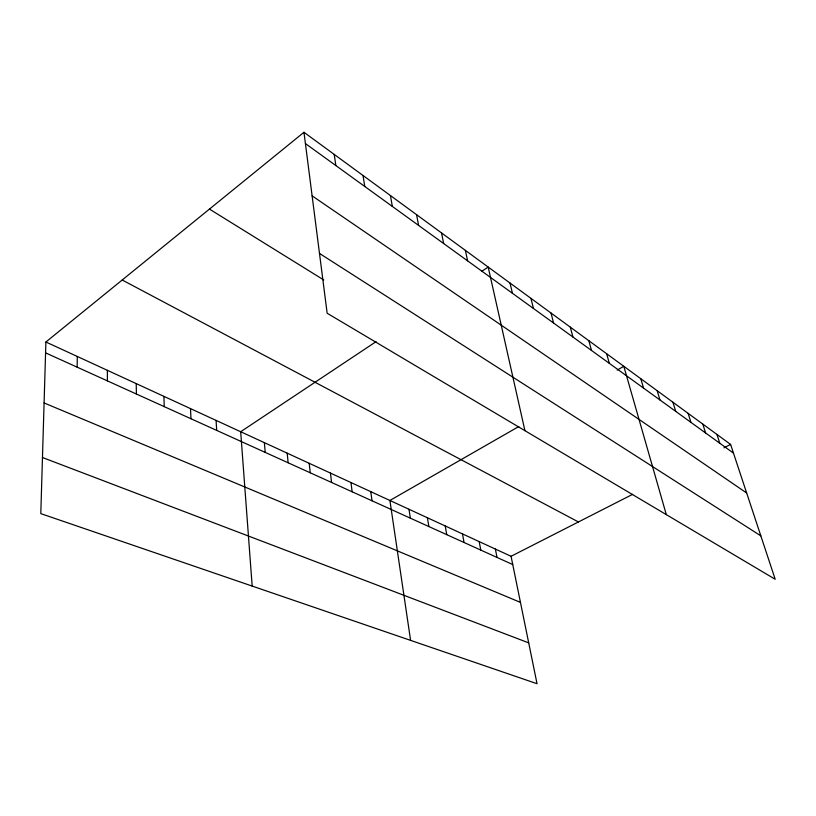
<?xml version="1.0" encoding="UTF-8"?>
<svg xmlns="http://www.w3.org/2000/svg" width="816" height="816" viewBox="0 0 816 816"><rect width="100%" height="100%" fill="white"/><g stroke="black" fill="none" stroke-linecap="round" stroke-linejoin="round"><path stroke-width="1.22" d="M77.153 367.169L77.285 356.459M45.9 342.006L40.8 513.621L537.03 683.716L511.061 556.288L45.9 342.006L303.97 132.284L730.595 444.424L775.2 579.278L327.155 313.242L303.97 132.284M376.084 341.649L240.679 431.735L252.175 586.072M481.817 271.289L488.182 267.067L524.923 430.675M518.803 426.533L389.905 500.473L410.591 640.376M617.202 370.076L623.801 366.292L666.305 514.621M511.061 556.288L632.665 494.323M723.965 447.811L730.595 444.424M42.463 457.511L528.707 642.875M44.084 402.941L520.455 602.402M45.574 352.859L512.754 564.57M122.196 280L578.432 521.954M209.447 209.09L323.758 279.959M319.495 253.419L760.838 535.857M312.12 195.85L746.66 493.007M305.419 143.555L733.472 453.135M716.927 434.428L719.794 443.251M702.78 424.075L705.636 433M688.123 413.355L690.958 422.392M672.925 402.237L675.74 411.386M657.166 390.701L659.95 399.962M640.805 378.726L643.559 388.11M606.655 353.746L609.338 363.365M588.846 340.721L591.488 350.452M570.323 327.165L572.914 337.018M551.045 313.058L553.574 323.034M530.961 298.36L533.429 308.458M510.02 283.05L512.428 293.27M465.365 250.369L467.609 260.855M441.517 232.927L443.659 243.535M495.373 549.056L497.026 557.44M479.186 541.6L480.797 550.086M416.568 214.669L418.598 225.41M462.478 533.909L464.039 542.497M390.425 195.534L392.333 206.417M445.23 525.963L446.74 534.653M427.4 517.742L428.859 526.555M363.008 175.481L364.772 186.487M408.969 509.255L410.366 518.17M334.223 154.418L335.845 165.556M370.76 491.65L372.025 500.8M350.951 482.531L352.145 491.793M330.449 473.086L331.571 482.46M309.213 463.304L310.243 472.801M287.201 453.166L288.14 462.784M264.374 442.649L265.21 452.39M216.077 420.393L216.689 430.409M190.495 408.612L190.995 418.761M163.904 396.362L164.251 406.643M136.211 383.612L136.415 394.026M107.365 370.321L107.406 380.878"/></g></svg>
